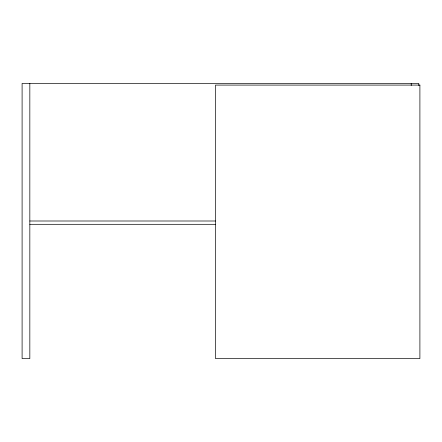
<?xml version="1.0" encoding="UTF-8"?>
<svg xmlns="http://www.w3.org/2000/svg" width="442" height="442" viewBox="0 0 442 442"><rect width="100%" height="100%" fill="white"/><g stroke="black" fill="none" stroke-linecap="round" stroke-linejoin="round"><path stroke-width="0.66" d="M29.835 221L215.475 221M29.835 224.315L215.547 224.315M418.795 85.488L418.795 83.427L22.1 83.427L22.1 358.572L29.835 358.572L29.835 83.427M411.226 83.427L411.226 85.488M419.9 85.085L215.475 85.085L215.475 358.572L419.9 358.572L419.9 85.085"/></g></svg>
